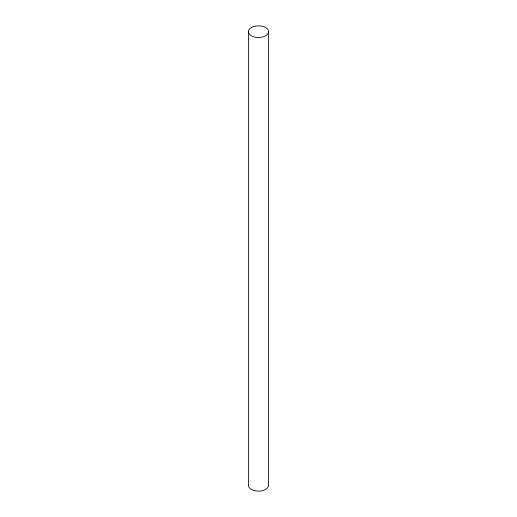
<?xml version="1.0" encoding="UTF-8"?>
<svg xmlns="http://www.w3.org/2000/svg" width="517" height="517" viewBox="0 0 517 517"><rect width="100%" height="100%" fill="white"/><g stroke="black" fill="none" stroke-linecap="round" stroke-linejoin="round"><path stroke-width="0.78" d="M268.594 31.679A10.094 5.829 0 0 1 253.453 36.726A10.094 5.829 0 0 1 253.453 26.632A10.094 5.829 0 0 1 268.594 31.679L268.594 485.321A10.094 5.829 0 0 1 258.5 491.15A10.094 5.829 0 0 1 248.406 485.321L248.406 31.679"/></g></svg>
